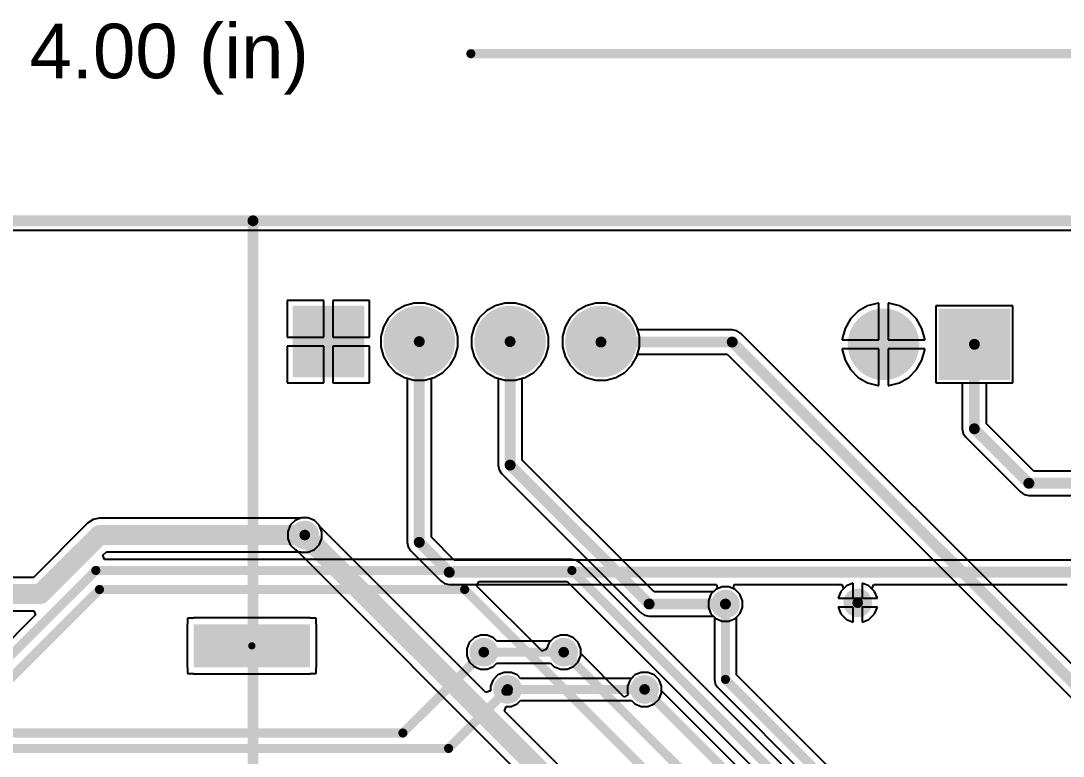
# Model space of a CAD drawing. Header units: millimetres. Extents: x -48 to 200, y -49 to 27.
# Drawn here: x 1.677 to 2.825, y 1.342 to 2.151 of the extents above; entities that cross this region are included whole.
import ezdxf

# ---------------------------------------------------------------- set-up
doc = ezdxf.new("R2010")
doc.units = ezdxf.units.MM
doc.header["$MEASUREMENT"] = 0
for name, color, linetype in [('BottomLayer', 5, 'Continuous'), ('BottomSolder', 6, 'Continuous'), ('Mechanical1', 6, 'Continuous'), ('Mechanical2', 216, 'Continuous'), ('MultiLayer', 9, 'Continuous'), ('PadHoleLayer', 156, 'Continuous'), ('TopLayer', 1, 'Continuous'), ('TopSolder', 216, 'Continuous'), ('ViaHoleLayer', 16, 'Continuous')]:
    doc.layers.add(name, color=color, linetype=linetype)
doc.styles.add('Arial', font='', dxfattribs={"height": 0.2})
doc.styles.get('Arial').set_extended_font_data('Arial')

# ---------------------------------------------------------------- blocks, each defined once
blk = doc.blocks.new('RV4NAYSD503A_B_19')
at = {"layer": 'BottomSolder'}
h = blk.add_hatch(color=6, dxfattribs=at)
edge = h.paths.add_edge_path()
edge.add_arc((0.532, 0.0013), 0.004, 0, 360)
at = {"layer": 'PadHoleLayer'}
blk.add_hatch(color=156, dxfattribs=at).paths.add_polyline_path([(0.5556, 0.0652), (0.5556, -0.0627), (0.5084, -0.0627), (0.5084, 0.0652)])
at = {"layer": 'TopSolder'}
h = blk.add_hatch(color=216, dxfattribs=at)
edge = h.paths.add_edge_path()
edge.add_arc((0.532, 0.0013), 0.004, 0, 360)
blk = doc.blocks.new('0022232041_B_24')
at = {"layer": 'BottomLayer'}
blk.add_hatch(color=5, dxfattribs=at).paths.add_polyline_path([(-0.1854, 0.0354), (-0.1146, 0.0354), (-0.1146, -0.0354), (-0.1854, -0.0354)])
h = blk.add_hatch(color=5, dxfattribs=at)
edge = h.paths.add_edge_path()
edge.add_arc((-0.05, 0), 0.0354, 0, 360)
h = blk.add_hatch(color=5, dxfattribs=at)
edge = h.paths.add_edge_path()
edge.add_arc((0.05, 0), 0.0354, 0, 360)
h = blk.add_hatch(color=5, dxfattribs=at)
edge = h.paths.add_edge_path()
edge.add_arc((0.15, 0), 0.0354, 0, 360)
at = {"layer": 'BottomSolder'}
blk.add_hatch(color=6, dxfattribs=at).paths.add_polyline_path([(-0.1894, 0.0394), (-0.1106, 0.0394), (-0.1106, -0.0394), (-0.1894, -0.0394)])
h = blk.add_hatch(color=6, dxfattribs=at)
edge = h.paths.add_edge_path()
edge.add_arc((-0.05, 0), 0.0394, 0, 360)
h = blk.add_hatch(color=6, dxfattribs=at)
edge = h.paths.add_edge_path()
edge.add_arc((0.05, 0), 0.0394, 0, 360)
h = blk.add_hatch(color=6, dxfattribs=at)
edge = h.paths.add_edge_path()
edge.add_arc((0.15, 0), 0.0394, 0, 360)
at = {"layer": 'MultiLayer'}
blk.add_hatch(color=9, dxfattribs=at).paths.add_polyline_path([(-0.1854, 0.0354), (-0.1146, 0.0354), (-0.1146, -0.0354), (-0.1854, -0.0354)])
h = blk.add_hatch(color=9, dxfattribs=at)
edge = h.paths.add_edge_path()
edge.add_arc((-0.05, 0), 0.0354, 0, 360)
h = blk.add_hatch(color=9, dxfattribs=at)
edge = h.paths.add_edge_path()
edge.add_arc((0.05, 0), 0.0354, 0, 360)
h = blk.add_hatch(color=9, dxfattribs=at)
edge = h.paths.add_edge_path()
edge.add_arc((0.15, 0), 0.0354, 0, 360)
at = {"layer": 'PadHoleLayer'}
h = blk.add_hatch(color=156, dxfattribs=at)
edge = h.paths.add_edge_path()
edge.add_arc((-0.15, 0), 0.0201, 0, 360)
h = blk.add_hatch(color=156, dxfattribs=at)
edge = h.paths.add_edge_path()
edge.add_arc((-0.05, 0), 0.0201, 0, 360)
h = blk.add_hatch(color=156, dxfattribs=at)
edge = h.paths.add_edge_path()
edge.add_arc((0.05, 0), 0.0201, 0, 360)
h = blk.add_hatch(color=156, dxfattribs=at)
edge = h.paths.add_edge_path()
edge.add_arc((0.15, 0), 0.0201, 0, 360)
at = {"layer": 'TopLayer'}
blk.add_hatch(color=1, dxfattribs=at).paths.add_polyline_path([(-0.1854, 0.0354), (-0.1146, 0.0354), (-0.1146, -0.0354), (-0.1854, -0.0354)])
h = blk.add_hatch(color=1, dxfattribs=at)
edge = h.paths.add_edge_path()
edge.add_arc((-0.05, 0), 0.0354, 0, 360)
h = blk.add_hatch(color=1, dxfattribs=at)
edge = h.paths.add_edge_path()
edge.add_arc((0.05, 0), 0.0354, 0, 360)
h = blk.add_hatch(color=1, dxfattribs=at)
edge = h.paths.add_edge_path()
edge.add_arc((0.15, 0), 0.0354, 0, 360)
at = {"layer": 'TopSolder'}
blk.add_hatch(color=216, dxfattribs=at).paths.add_polyline_path([(-0.1894, 0.0394), (-0.1106, 0.0394), (-0.1106, -0.0394), (-0.1894, -0.0394)])
h = blk.add_hatch(color=216, dxfattribs=at)
edge = h.paths.add_edge_path()
edge.add_arc((-0.05, 0), 0.0394, 0, 360)
h = blk.add_hatch(color=216, dxfattribs=at)
edge = h.paths.add_edge_path()
edge.add_arc((0.05, 0), 0.0394, 0, 360)
h = blk.add_hatch(color=216, dxfattribs=at)
edge = h.paths.add_edge_path()
edge.add_arc((0.15, 0), 0.0394, 0, 360)
blk = doc.blocks.new('022232021_B_47')
at = {"layer": 'BottomLayer'}
blk.add_hatch(color=5, dxfattribs=at).paths.add_polyline_path([(-0.0854, 0.0354), (-0.0146, 0.0354), (-0.0146, -0.0354), (-0.0854, -0.0354)])
h = blk.add_hatch(color=5, dxfattribs=at)
edge = h.paths.add_edge_path()
edge.add_arc((0.05, 0), 0.0354, 0, 360)
at = {"layer": 'BottomSolder'}
blk.add_hatch(color=6, dxfattribs=at).paths.add_polyline_path([(-0.0894, 0.0394), (-0.0106, 0.0394), (-0.0106, -0.0394), (-0.0894, -0.0394)])
h = blk.add_hatch(color=6, dxfattribs=at)
edge = h.paths.add_edge_path()
edge.add_arc((0.05, 0), 0.0394, 0, 360)
at = {"layer": 'MultiLayer'}
blk.add_hatch(color=9, dxfattribs=at).paths.add_polyline_path([(-0.0854, 0.0354), (-0.0146, 0.0354), (-0.0146, -0.0354), (-0.0854, -0.0354)])
h = blk.add_hatch(color=9, dxfattribs=at)
edge = h.paths.add_edge_path()
edge.add_arc((0.05, 0), 0.0354, 0, 360)
at = {"layer": 'PadHoleLayer'}
h = blk.add_hatch(color=156, dxfattribs=at)
edge = h.paths.add_edge_path()
edge.add_arc((-0.05, 0), 0.0201, 0, 360)
h = blk.add_hatch(color=156, dxfattribs=at)
edge = h.paths.add_edge_path()
edge.add_arc((0.05, 0), 0.0201, 0, 360)
at = {"layer": 'TopLayer'}
blk.add_hatch(color=1, dxfattribs=at).paths.add_polyline_path([(-0.0854, 0.0354), (-0.0146, 0.0354), (-0.0146, -0.0354), (-0.0854, -0.0354)])
h = blk.add_hatch(color=1, dxfattribs=at)
edge = h.paths.add_edge_path()
edge.add_arc((0.05, 0), 0.0354, 0, 360)
at = {"layer": 'TopSolder'}
blk.add_hatch(color=216, dxfattribs=at).paths.add_polyline_path([(-0.0894, 0.0394), (-0.0106, 0.0394), (-0.0106, -0.0394), (-0.0894, -0.0394)])
h = blk.add_hatch(color=216, dxfattribs=at)
edge = h.paths.add_edge_path()
edge.add_arc((0.05, 0), 0.0394, 0, 360)

msp = doc.modelspace()

# ---------------------------------------------------------------- hatches: boundary and pattern name
at = {"layer": 'BottomLayer'}
h = msp.add_hatch(color=5, dxfattribs=at)
edge = h.paths.add_edge_path()
edge.add_arc((1.99, 1.585), 0.0118, 0, 360)
h = msp.add_hatch(color=5, dxfattribs=at)
edge = h.paths.add_edge_path()
edge.add_arc((2.453, 1.509), 0.0118, 0, 360)
h = msp.add_hatch(color=5, dxfattribs=at)
edge = h.paths.add_edge_path()
edge.add_arc((2.5986, 1.5104), 0.0118, 0, 360)
h = msp.add_hatch(color=5, dxfattribs=at)
edge = h.paths.add_edge_path()
edge.add_arc((2.187, 1.456), 0.0118, 0, 360)
h = msp.add_hatch(color=5, dxfattribs=at)
edge = h.paths.add_edge_path()
edge.add_arc((2.275, 1.456), 0.0118, 0, 360)
h = msp.add_hatch(color=5, dxfattribs=at)
edge = h.paths.add_edge_path()
edge.add_arc((2.2133, 1.415), 0.0118, 0, 360)
h = msp.add_hatch(color=5, dxfattribs=at)
edge = h.paths.add_edge_path()
edge.add_arc((2.364, 1.415), 0.0118, 0, 360)
at = {"layer": 'BottomSolder'}
h = msp.add_hatch(color=6, dxfattribs=at)
edge = h.paths.add_edge_path()
edge.add_arc((1.99, 1.585), 0.0158, 0, 360)
h = msp.add_hatch(color=6, dxfattribs=at)
edge = h.paths.add_edge_path()
edge.add_arc((2.5986, 1.5104), 0.0158, 0, 360)
h = msp.add_hatch(color=6, dxfattribs=at)
edge = h.paths.add_edge_path()
edge.add_arc((2.453, 1.509), 0.0158, 0, 360)
h = msp.add_hatch(color=6, dxfattribs=at)
edge = h.paths.add_edge_path()
edge.add_arc((2.187, 1.456), 0.0158, 0, 360)
h = msp.add_hatch(color=6, dxfattribs=at)
edge = h.paths.add_edge_path()
edge.add_arc((2.275, 1.456), 0.0158, 0, 360)
h = msp.add_hatch(color=6, dxfattribs=at)
edge = h.paths.add_edge_path()
edge.add_arc((2.2133, 1.415), 0.0158, 0, 360)
h = msp.add_hatch(color=6, dxfattribs=at)
edge = h.paths.add_edge_path()
edge.add_arc((2.364, 1.415), 0.0158, 0, 360)
at = {"layer": 'TopLayer'}
h = msp.add_hatch(color=1, dxfattribs=at)
edge = h.paths.add_edge_path()
edge.add_arc((1.99, 1.585), 0.0118, 0, 360)
h = msp.add_hatch(color=1, dxfattribs=at)
edge = h.paths.add_edge_path()
edge.add_arc((2.453, 1.509), 0.0118, 0, 360)
h = msp.add_hatch(color=1, dxfattribs=at)
edge = h.paths.add_edge_path()
edge.add_arc((2.5986, 1.5104), 0.0118, 0, 360)
h = msp.add_hatch(color=1, dxfattribs=at)
edge = h.paths.add_edge_path()
edge.add_arc((2.187, 1.456), 0.0118, 0, 360)
h = msp.add_hatch(color=1, dxfattribs=at)
edge = h.paths.add_edge_path()
edge.add_arc((2.275, 1.456), 0.0118, 0, 360)
h = msp.add_hatch(color=1, dxfattribs=at)
edge = h.paths.add_edge_path()
edge.add_arc((2.2133, 1.415), 0.0118, 0, 360)
h = msp.add_hatch(color=1, dxfattribs=at)
edge = h.paths.add_edge_path()
edge.add_arc((2.364, 1.415), 0.0118, 0, 360)
at = {"layer": 'TopSolder'}
h = msp.add_hatch(color=216, dxfattribs=at)
edge = h.paths.add_edge_path()
edge.add_arc((1.99, 1.585), 0.0158, 0, 360)
h = msp.add_hatch(color=216, dxfattribs=at)
edge = h.paths.add_edge_path()
edge.add_arc((2.5986, 1.5104), 0.0158, 0, 360)
h = msp.add_hatch(color=216, dxfattribs=at)
edge = h.paths.add_edge_path()
edge.add_arc((2.453, 1.509), 0.0158, 0, 360)
h = msp.add_hatch(color=216, dxfattribs=at)
edge = h.paths.add_edge_path()
edge.add_arc((2.187, 1.456), 0.0158, 0, 360)
h = msp.add_hatch(color=216, dxfattribs=at)
edge = h.paths.add_edge_path()
edge.add_arc((2.275, 1.456), 0.0158, 0, 360)
h = msp.add_hatch(color=216, dxfattribs=at)
edge = h.paths.add_edge_path()
edge.add_arc((2.2133, 1.415), 0.0158, 0, 360)
h = msp.add_hatch(color=216, dxfattribs=at)
edge = h.paths.add_edge_path()
edge.add_arc((2.364, 1.415), 0.0158, 0, 360)
at = {"layer": 'ViaHoleLayer'}
h = msp.add_hatch(color=16, dxfattribs=at)
edge = h.paths.add_edge_path()
edge.add_arc((1.99, 1.585), 0.00591, 0, 360)
h = msp.add_hatch(color=16, dxfattribs=at)
edge = h.paths.add_edge_path()
edge.add_arc((2.453, 1.509), 0.00591, 0, 360)
h = msp.add_hatch(color=16, dxfattribs=at)
edge = h.paths.add_edge_path()
edge.add_arc((2.5986, 1.5104), 0.00591, 0, 360)
h = msp.add_hatch(color=16, dxfattribs=at)
edge = h.paths.add_edge_path()
edge.add_arc((2.187, 1.456), 0.00591, 0, 360)
h = msp.add_hatch(color=16, dxfattribs=at)
edge = h.paths.add_edge_path()
edge.add_arc((2.275, 1.456), 0.00591, 0, 360)
h = msp.add_hatch(color=16, dxfattribs=at)
edge = h.paths.add_edge_path()
edge.add_arc((2.2133, 1.415), 0.00591, 0, 360)
h = msp.add_hatch(color=16, dxfattribs=at)
edge = h.paths.add_edge_path()
edge.add_arc((2.364, 1.415), 0.00591, 0, 360)

# ---------------------------------------------------------------- linework, layer by layer
at = {"layer": 'BottomLayer'}
for p, q in [((-0.0568, 1.9208), (3.9228, 1.9208)), ((2.011, 1.8434), (1.9706, 1.8434)), ((1.9706, 1.8434), (1.9706, 1.803)), ((2.011, 1.803), (2.011, 1.8434)), ((2.0614, 1.8434), (2.021, 1.8434)), ((2.021, 1.8434), (2.021, 1.803)), ((2.0614, 1.803), (2.0614, 1.8434)), ((2.0996, 1.8375), (2.0899, 1.832)), ((2.1104, 1.8404), (2.0996, 1.8375)), ((2.1216, 1.8404), (2.1104, 1.8404)), ((2.1324, 1.8375), (2.1216, 1.8404)), ((2.1421, 1.832), (2.1324, 1.8375)), ((2.1996, 1.8375), (2.1899, 1.832)), ((2.2104, 1.8404), (2.1996, 1.8375)), ((2.2216, 1.8404), (2.2104, 1.8404)), ((2.2324, 1.8375), (2.2216, 1.8404)), ((2.2421, 1.832), (2.2324, 1.8375)), ((2.2996, 1.8375), (2.2899, 1.832)), ((2.3104, 1.8404), (2.2996, 1.8375)), ((2.3216, 1.8404), (2.3104, 1.8404)), ((2.3324, 1.8375), (2.3216, 1.8404)), ((2.3421, 1.832), (2.3324, 1.8375)), ((2.6095, 1.8373), (2.5991, 1.8314)), ((2.621, 1.8404), (2.6095, 1.8373)), ((2.622, 1.8404), (2.621, 1.8404)), ((2.622, 1.8), (2.622, 1.8404)), ((2.633, 1.8404), (2.632, 1.8404)), ((2.632, 1.8404), (2.632, 1.8)), ((2.6445, 1.8373), (2.633, 1.8404)), ((2.6549, 1.8314), (2.6445, 1.8373)), ((2.7694, 1.8374), (2.6846, 1.8374)), ((2.6846, 1.8374), (2.6846, 1.7526)), ((2.7694, 1.7526), (2.7694, 1.8374)), ((2.0899, 1.832), (2.082, 1.8241)), ((2.15, 1.8241), (2.1421, 1.832)), ((2.1899, 1.832), (2.182, 1.8241)), ((2.25, 1.8241), (2.2421, 1.832)), ((2.2899, 1.832), (2.282, 1.8241)), ((2.35, 1.8241), (2.3421, 1.832)), ((2.5991, 1.8314), (2.5906, 1.8229)), ((2.6634, 1.8229), (2.6549, 1.8314)), ((2.0765, 1.8144), (2.0736, 1.8036)), ((2.082, 1.8241), (2.0765, 1.8144)), ((2.1555, 1.8144), (2.15, 1.8241)), ((2.1584, 1.8036), (2.1555, 1.8144)), ((2.1765, 1.8144), (2.1736, 1.8036)), ((2.182, 1.8241), (2.1765, 1.8144)), ((2.2555, 1.8144), (2.25, 1.8241)), ((2.2584, 1.8036), (2.2555, 1.8144)), ((2.2765, 1.8144), (2.2736, 1.8036)), ((2.282, 1.8241), (2.2765, 1.8144)), ((2.3555, 1.8144), (2.35, 1.8241)), ((2.3565, 1.8108), (2.3555, 1.8144)), ((2.5906, 1.8229), (2.5847, 1.8125)), ((2.6693, 1.8125), (2.6634, 1.8229)), ((1.9706, 1.803), (2.011, 1.803)), ((2.021, 1.803), (2.0614, 1.803)), ((2.0736, 1.8036), (2.0736, 1.7924)), ((2.1584, 1.7924), (2.1584, 1.8036)), ((2.1736, 1.8036), (2.1736, 1.7924)), ((2.2584, 1.7924), (2.2584, 1.8036)), ((2.2736, 1.8036), (2.2736, 1.7924)), ((2.4605, 1.8108), (2.3565, 1.8108)), ((2.4656, 1.8097), (2.4605, 1.8108)), ((2.4699, 1.8069), (2.4656, 1.8097)), ((2.9868, 1.2899), (2.4699, 1.8069)), ((2.5847, 1.8125), (2.5816, 1.801)), ((2.6724, 1.801), (2.6693, 1.8125)), ((2.011, 1.793), (1.9706, 1.793)), ((1.9706, 1.793), (1.9706, 1.7526)), ((2.011, 1.7526), (2.011, 1.793)), ((2.0614, 1.793), (2.021, 1.793)), ((2.021, 1.793), (2.021, 1.7526)), ((2.0614, 1.7526), (2.0614, 1.793)), ((2.0736, 1.7924), (2.0765, 1.7816)), ((2.1555, 1.7816), (2.1584, 1.7924)), ((2.1736, 1.7924), (2.1765, 1.7816)), ((2.2555, 1.7816), (2.2584, 1.7924)), ((2.2736, 1.7924), (2.2765, 1.7816)), ((2.5816, 1.801), (2.5816, 1.8)), ((2.5816, 1.8), (2.622, 1.8)), ((2.622, 1.79), (2.5816, 1.79)), ((2.5816, 1.79), (2.5816, 1.789)), ((2.622, 1.7496), (2.622, 1.79)), ((2.632, 1.8), (2.6724, 1.8)), ((2.6724, 1.79), (2.632, 1.79)), ((2.632, 1.79), (2.632, 1.7496)), ((2.6724, 1.8), (2.6724, 1.801)), ((2.6724, 1.789), (2.6724, 1.79)), ((2.0765, 1.7816), (2.082, 1.7719)), ((2.15, 1.7719), (2.1555, 1.7816)), ((2.1765, 1.7816), (2.182, 1.7719)), ((2.25, 1.7719), (2.2555, 1.7816)), ((2.2765, 1.7816), (2.282, 1.7719)), ((2.35, 1.7719), (2.3555, 1.7816)), ((2.3555, 1.7816), (2.3562, 1.7842)), ((2.3562, 1.7842), (2.455, 1.7842)), ((2.455, 1.7842), (3.0003, 1.239)), ((2.5816, 1.789), (2.5847, 1.7775)), ((2.6693, 1.7775), (2.6724, 1.789)), ((2.082, 1.7719), (2.0899, 1.764)), ((2.1421, 1.764), (2.15, 1.7719)), ((2.182, 1.7719), (2.1899, 1.764)), ((2.2421, 1.764), (2.25, 1.7719)), ((2.282, 1.7719), (2.2899, 1.764)), ((2.3421, 1.764), (2.35, 1.7719)), ((2.5847, 1.7775), (2.5906, 1.7671)), ((2.5906, 1.7671), (2.5991, 1.7586)), ((2.6549, 1.7586), (2.6634, 1.7671)), ((2.6634, 1.7671), (2.6693, 1.7775)), ((2.0899, 1.764), (2.0996, 1.7585)), ((2.0996, 1.7585), (2.1104, 1.7556)), ((2.1104, 1.7556), (2.1216, 1.7556)), ((2.1216, 1.7556), (2.1324, 1.7585)), ((2.1324, 1.7585), (2.1421, 1.764)), ((2.1899, 1.764), (2.1996, 1.7585)), ((2.1996, 1.7585), (2.2027, 1.7576)), ((2.2027, 1.7576), (2.2027, 1.662)), ((2.2293, 1.7576), (2.2324, 1.7585)), ((2.2293, 1.6675), (2.2293, 1.7576)), ((2.2324, 1.7585), (2.2421, 1.764)), ((2.2899, 1.764), (2.2996, 1.7585)), ((2.2996, 1.7585), (2.3104, 1.7556)), ((2.3104, 1.7556), (2.3216, 1.7556)), ((2.3216, 1.7556), (2.3324, 1.7585)), ((2.3324, 1.7585), (2.3421, 1.764)), ((2.5991, 1.7586), (2.6095, 1.7527)), ((2.6445, 1.7527), (2.6549, 1.7586)), ((1.9706, 1.7526), (2.011, 1.7526)), ((2.021, 1.7526), (2.0614, 1.7526)), ((2.6095, 1.7527), (2.621, 1.7496)), ((2.621, 1.7496), (2.622, 1.7496)), ((2.632, 1.7496), (2.633, 1.7496)), ((2.633, 1.7496), (2.6445, 1.7527)), ((2.6846, 1.7526), (2.7694, 1.7526)), ((2.3745, 1.5223), (2.2293, 1.6675)), ((2.2027, 1.662), (2.2038, 1.6569)), ((2.2038, 1.6569), (2.2066, 1.6526)), ((2.2066, 1.6526), (2.3596, 1.4996)), ((1.751, 1.598), (1.6914, 1.5384)), ((1.757, 1.602), (1.751, 1.598)), ((1.764, 1.6034), (1.757, 1.602)), ((1.9852, 1.6034), (1.764, 1.6034)), ((1.9863, 1.6038), (1.9852, 1.6034)), ((1.9937, 1.6038), (1.9863, 1.6038)), ((2.0007, 1.6009), (1.9937, 1.6038)), ((2.0059, 1.5957), (2.0007, 1.6009)), ((2.0088, 1.5887), (2.0059, 1.5957)), ((2.0088, 1.5813), (2.0088, 1.5887)), ((2.0007, 1.5691), (2.0059, 1.5743)), ((2.0059, 1.5743), (2.0088, 1.5813)), ((1.7678, 1.5629), (1.7716, 1.5666)), ((1.7697, 1.5582), (1.7678, 1.5629)), ((1.7716, 1.5666), (1.9852, 1.5666)), ((1.9852, 1.5666), (1.9863, 1.5662)), ((1.9863, 1.5662), (1.9937, 1.5662)), ((1.9937, 1.5662), (2.0007, 1.5691)), ((2.284, 1.5582), (1.7697, 1.5582)), ((2.2887, 1.5573), (2.284, 1.5582)), ((2.2927, 1.5547), (2.2887, 1.5573)), ((2.7657, 1.0817), (2.2927, 1.5547)), ((1.6914, 1.5384), (1.3941, 1.5384)), ((2.1795, 1.5288), (2.1816, 1.5338)), ((2.2512, 1.4571), (2.1795, 1.5288)), ((2.1816, 1.5338), (2.2789, 1.5338)), ((2.2789, 1.5338), (2.7217, 1.091)), ((2.4493, 1.5278), (2.4423, 1.5249)), ((2.4567, 1.5278), (2.4493, 1.5278)), ((2.4637, 1.5249), (2.4567, 1.5278)), ((2.5863, 1.5289), (2.5801, 1.5228)), ((2.5936, 1.5319), (2.5863, 1.5289)), ((2.5936, 1.5154), (2.5936, 1.5319)), ((2.611, 1.5289), (2.6036, 1.5319)), ((2.6036, 1.5319), (2.6036, 1.5154)), ((2.6171, 1.5228), (2.611, 1.5289)), ((2.4397, 1.5223), (2.3745, 1.5223)), ((2.4423, 1.5249), (2.4397, 1.5223)), ((2.4689, 1.5197), (2.4637, 1.5249)), ((2.4718, 1.5127), (2.4689, 1.5197)), ((2.5801, 1.5228), (2.5771, 1.5154)), ((2.5771, 1.5154), (2.5936, 1.5154)), ((2.6036, 1.5154), (2.6202, 1.5154)), ((2.6202, 1.5154), (2.6171, 1.5228)), ((2.4689, 1.4983), (2.4718, 1.5053)), ((2.4718, 1.5053), (2.4718, 1.5127)), ((2.5936, 1.5054), (2.5771, 1.5054)), ((2.5771, 1.5054), (2.5801, 1.4981)), ((2.5936, 1.4889), (2.5936, 1.5054)), ((2.6202, 1.5054), (2.6036, 1.5054)), ((2.6036, 1.5054), (2.6036, 1.4889)), ((2.6171, 1.4981), (2.6202, 1.5054)), ((1.3941, 1.5016), (1.6918, 1.5016)), ((1.6937, 1.497), (1.6099, 1.4132)), ((1.6918, 1.5016), (1.6937, 1.497)), ((2.3596, 1.4996), (2.3639, 1.4968)), ((2.3639, 1.4968), (2.369, 1.4957)), ((2.369, 1.4957), (2.4397, 1.4957)), ((2.4397, 1.4957), (2.4423, 1.4931)), ((2.4423, 1.4931), (2.4493, 1.4902)), ((2.4567, 1.4902), (2.4637, 1.4931)), ((2.4637, 1.4931), (2.4689, 1.4983)), ((2.5801, 1.4981), (2.5863, 1.4919)), ((2.5863, 1.4919), (2.5936, 1.4889)), ((2.6036, 1.4889), (2.611, 1.4919)), ((2.611, 1.4919), (2.6171, 1.4981)), ((2.4493, 1.4902), (2.4567, 1.4902)), ((2.2643, 1.4719), (2.2591, 1.4667)), ((2.2713, 1.4748), (2.2643, 1.4719)), ((2.2787, 1.4748), (2.2713, 1.4748)), ((2.2857, 1.4719), (2.2787, 1.4748)), ((2.2909, 1.4667), (2.2857, 1.4719)), ((2.2562, 1.4592), (2.2512, 1.4571)), ((2.2591, 1.4667), (2.2562, 1.4597)), ((2.2562, 1.4597), (2.2562, 1.4592)), ((2.2938, 1.4597), (2.2909, 1.4667)), ((2.2938, 1.4545), (2.2938, 1.4597)), ((2.3417, 1.4066), (2.2938, 1.4545)), ((2.3481, 1.4257), (2.3452, 1.4187)), ((2.3533, 1.4309), (2.3481, 1.4257)), ((2.3603, 1.4338), (2.3533, 1.4309)), ((2.3677, 1.4338), (2.3603, 1.4338)), ((2.3747, 1.4309), (2.3677, 1.4338)), ((2.3799, 1.4257), (2.3747, 1.4309)), ((2.3828, 1.4187), (2.3799, 1.4257)), ((2.3452, 1.4187), (2.3452, 1.4113)), ((2.3452, 1.4113), (2.3459, 1.4094)), ((2.3828, 1.4135), (2.3828, 1.4187)), ((2.6739, 1.1224), (2.3828, 1.4135)), ((2.3459, 1.4094), (2.3417, 1.4066))]:
    msp.add_line(p, q, dxfattribs=at)
for points, const_width in [([(2.216, 1.662), (2.216, 1.798)], 0.012), ([(2.316, 1.7975), (2.4605, 1.7975)], 0.012), ([(2.4605, 1.7975), (3.0135, 1.2445)], 0.012), ([(2.216, 1.662), (2.369, 1.509)], 0.012), ([(1.699, 1.52), (1.764, 1.585)], 0.022), ([(1.764, 1.585), (1.99, 1.585)], 0.022), ([(1.615, 1.401), (1.76, 1.546)], 0.01), ([(1.76, 1.546), (2.284, 1.546)], 0.01), ([(2.284, 1.546), (2.757, 1.073)], 0.01), ([(1.35, 1.52), (1.699, 1.52)], 0.022), ([(1.623, 1.384), (1.764, 1.525)], 0.01), ([(1.764, 1.525), (2.166, 1.525)], 0.01), ([(2.166, 1.525), (2.6258, 1.0652)], 0.01), ([(2.369, 1.509), (2.453, 1.509)], 0.012), ([(2.098, 1.367), (2.187, 1.456)], 0.01), ([(2.275, 1.456), (2.6455, 1.0855)], 0.01), ([(2.1483, 1.35), (2.2113, 1.413)], 0.01), ([(2.2113, 1.413), (2.214, 1.413)], 0.01), ([(2.364, 1.415), (2.6652, 1.1138)], 0.01), ([(1.222, 1.367), (2.098, 1.367)], 0.01), ([(1.209, 1.35), (2.1483, 1.35)], 0.01)]:
    msp.add_lwpolyline(points, dxfattribs=dict(at, const_width=const_width))
for points, const_width in [([(2.213, 1.798, 1), (2.219, 1.798, 1)], 0.006), ([(2.313, 1.7975, 1), (2.319, 1.7975, 1)], 0.006), ([(2.4575, 1.7975, 1), (2.4635, 1.7975, 1)], 0.006), ([(2.4575, 1.7975, 1), (2.4635, 1.7975, 1)], 0.006), ([(2.213, 1.662, 1), (2.219, 1.662, 1)], 0.006), ([(2.213, 1.662, 1), (2.219, 1.662, 1)], 0.006), ([(1.7585, 1.585, 1), (1.7695, 1.585, 1)], 0.011), ([(1.7585, 1.585, 1), (1.7695, 1.585, 1)], 0.011), ([(1.9845, 1.585, 1), (1.9955, 1.585, 1)], 0.011), ([(1.7575, 1.546, 1), (1.7625, 1.546, 1)], 0.005), ([(1.7575, 1.546, 1), (1.7625, 1.546, 1)], 0.005), ([(2.2815, 1.546, 1), (2.2865, 1.546, 1)], 0.005), ([(2.2815, 1.546, 1), (2.2865, 1.546, 1)], 0.005), ([(1.6935, 1.52, 1), (1.7045, 1.52, 1)], 0.011), ([(1.6935, 1.52, 1), (1.7045, 1.52, 1)], 0.011), ([(1.7615, 1.525, 1), (1.7665, 1.525, 1)], 0.005), ([(1.7615, 1.525, 1), (1.7665, 1.525, 1)], 0.005), ([(2.1635, 1.525, 1), (2.1685, 1.525, 1)], 0.005), ([(2.1635, 1.525, 1), (2.1685, 1.525, 1)], 0.005), ([(2.366, 1.509, 1), (2.372, 1.509, 1)], 0.006), ([(2.366, 1.509, 1), (2.372, 1.509, 1)], 0.006), ([(2.45, 1.509, 1), (2.456, 1.509, 1)], 0.006), ([(2.1845, 1.456, 1), (2.1895, 1.456, 1)], 0.005), ([(2.2725, 1.456, 1), (2.2775, 1.456, 1)], 0.005), ([(2.2088, 1.413, 1), (2.2138, 1.413, 1)], 0.005), ([(2.2088, 1.413, 1), (2.2138, 1.413, 1)], 0.005), ([(2.2115, 1.413, 1), (2.2165, 1.413, 1)], 0.005), ([(2.3615, 1.415, 1), (2.3665, 1.415, 1)], 0.005), ([(2.0955, 1.367, 1), (2.1005, 1.367, 1)], 0.005), ([(2.0955, 1.367, 1), (2.1005, 1.367, 1)], 0.005), ([(2.1458, 1.35, 1), (2.1508, 1.35, 1)], 0.005), ([(2.1458, 1.35, 1), (2.1508, 1.35, 1)], 0.005)]:
    msp.add_lwpolyline(points, format="xyb", close=True, dxfattribs=dict(at, const_width=const_width))
at = {"layer": 'Mechanical1'}
for points, const_width in [([(2.1728, 2.115), (3.933, 2.115)], 0.01), ([(1.933, -0.069), (1.933, 1.931)], 0.012)]:
    msp.add_lwpolyline(points, dxfattribs=dict(at, const_width=const_width))
for points, const_width in [([(2.1703, 2.115, 1), (2.1753, 2.115, 1)], 0.005), ([(1.93, 1.931, 1), (1.936, 1.931, 1)], 0.006)]:
    msp.add_lwpolyline(points, format="xyb", close=True, dxfattribs=dict(at, const_width=const_width))
at = {"layer": 'Mechanical2', "const_width": 0.012}
msp.add_lwpolyline([(-0.067, 1.931), (3.933, 1.931)], dxfattribs=at)
at = {"layer": 'TopLayer'}
for p, q in [((1.562, 1.9208), (3.9228, 1.9208)), ((2.011, 1.8434), (1.9706, 1.8434)), ((1.9706, 1.8434), (1.9706, 1.803)), ((2.011, 1.803), (2.011, 1.8434)), ((2.0614, 1.8434), (2.021, 1.8434)), ((2.021, 1.8434), (2.021, 1.803)), ((2.0614, 1.803), (2.0614, 1.8434)), ((2.0996, 1.8375), (2.0899, 1.832)), ((2.1104, 1.8404), (2.0996, 1.8375)), ((2.1216, 1.8404), (2.1104, 1.8404)), ((2.1324, 1.8375), (2.1216, 1.8404)), ((2.1421, 1.832), (2.1324, 1.8375)), ((2.1996, 1.8375), (2.1899, 1.832)), ((2.2104, 1.8404), (2.1996, 1.8375)), ((2.2216, 1.8404), (2.2104, 1.8404)), ((2.2324, 1.8375), (2.2216, 1.8404)), ((2.2421, 1.832), (2.2324, 1.8375)), ((2.2996, 1.8375), (2.2899, 1.832)), ((2.3104, 1.8404), (2.2996, 1.8375)), ((2.3216, 1.8404), (2.3104, 1.8404)), ((2.3324, 1.8375), (2.3216, 1.8404)), ((2.3421, 1.832), (2.3324, 1.8375)), ((2.6095, 1.8373), (2.5991, 1.8314)), ((2.621, 1.8404), (2.6095, 1.8373)), ((2.622, 1.8404), (2.621, 1.8404)), ((2.622, 1.8), (2.622, 1.8404)), ((2.633, 1.8404), (2.632, 1.8404)), ((2.632, 1.8404), (2.632, 1.8)), ((2.6445, 1.8373), (2.633, 1.8404)), ((2.6549, 1.8314), (2.6445, 1.8373)), ((2.7694, 1.8374), (2.6846, 1.8374)), ((2.6846, 1.8374), (2.6846, 1.7526)), ((2.7694, 1.7526), (2.7694, 1.8374)), ((2.0899, 1.832), (2.082, 1.8241)), ((2.15, 1.8241), (2.1421, 1.832)), ((2.1899, 1.832), (2.182, 1.8241)), ((2.25, 1.8241), (2.2421, 1.832)), ((2.2899, 1.832), (2.282, 1.8241)), ((2.35, 1.8241), (2.3421, 1.832)), ((2.5991, 1.8314), (2.5906, 1.8229)), ((2.6634, 1.8229), (2.6549, 1.8314)), ((2.0765, 1.8144), (2.0736, 1.8036)), ((2.082, 1.8241), (2.0765, 1.8144)), ((2.1555, 1.8144), (2.15, 1.8241)), ((2.1584, 1.8036), (2.1555, 1.8144)), ((2.1765, 1.8144), (2.1736, 1.8036)), ((2.182, 1.8241), (2.1765, 1.8144)), ((2.2555, 1.8144), (2.25, 1.8241)), ((2.2584, 1.8036), (2.2555, 1.8144)), ((2.2765, 1.8144), (2.2736, 1.8036)), ((2.282, 1.8241), (2.2765, 1.8144)), ((2.3555, 1.8144), (2.35, 1.8241)), ((2.3584, 1.8036), (2.3555, 1.8144)), ((2.5906, 1.8229), (2.5847, 1.8125)), ((2.6693, 1.8125), (2.6634, 1.8229)), ((1.9706, 1.803), (2.011, 1.803)), ((2.021, 1.803), (2.0614, 1.803)), ((2.0736, 1.8036), (2.0736, 1.7924)), ((2.1584, 1.7924), (2.1584, 1.8036)), ((2.1736, 1.8036), (2.1736, 1.7924)), ((2.2584, 1.7924), (2.2584, 1.8036)), ((2.2736, 1.8036), (2.2736, 1.7924)), ((2.3584, 1.7924), (2.3584, 1.8036)), ((2.5847, 1.8125), (2.5816, 1.801)), ((2.6724, 1.801), (2.6693, 1.8125)), ((2.011, 1.793), (1.9706, 1.793)), ((1.9706, 1.793), (1.9706, 1.7526)), ((2.011, 1.7526), (2.011, 1.793)), ((2.0614, 1.793), (2.021, 1.793)), ((2.021, 1.793), (2.021, 1.7526)), ((2.0614, 1.7526), (2.0614, 1.793)), ((2.0736, 1.7924), (2.0765, 1.7816)), ((2.1555, 1.7816), (2.1584, 1.7924)), ((2.1736, 1.7924), (2.1765, 1.7816)), ((2.2555, 1.7816), (2.2584, 1.7924)), ((2.2736, 1.7924), (2.2765, 1.7816)), ((2.3555, 1.7816), (2.3584, 1.7924)), ((2.5816, 1.801), (2.5816, 1.8)), ((2.5816, 1.8), (2.622, 1.8)), ((2.622, 1.79), (2.5816, 1.79)), ((2.5816, 1.79), (2.5816, 1.789)), ((2.622, 1.7496), (2.622, 1.79)), ((2.632, 1.8), (2.6724, 1.8)), ((2.6724, 1.79), (2.632, 1.79)), ((2.632, 1.79), (2.632, 1.7496)), ((2.6724, 1.8), (2.6724, 1.801)), ((2.6724, 1.789), (2.6724, 1.79)), ((2.0765, 1.7816), (2.082, 1.7719)), ((2.15, 1.7719), (2.1555, 1.7816)), ((2.1765, 1.7816), (2.182, 1.7719)), ((2.25, 1.7719), (2.2555, 1.7816)), ((2.2765, 1.7816), (2.282, 1.7719)), ((2.35, 1.7719), (2.3555, 1.7816)), ((2.5816, 1.789), (2.5847, 1.7775)), ((2.6693, 1.7775), (2.6724, 1.789)), ((2.082, 1.7719), (2.0899, 1.764)), ((2.1421, 1.764), (2.15, 1.7719)), ((2.182, 1.7719), (2.1899, 1.764)), ((2.2421, 1.764), (2.25, 1.7719)), ((2.282, 1.7719), (2.2899, 1.764)), ((2.3421, 1.764), (2.35, 1.7719)), ((2.5847, 1.7775), (2.5906, 1.7671)), ((2.5906, 1.7671), (2.5991, 1.7586)), ((2.6549, 1.7586), (2.6634, 1.7671)), ((2.6634, 1.7671), (2.6693, 1.7775)), ((2.0899, 1.764), (2.0996, 1.7585)), ((2.0996, 1.7585), (2.1027, 1.7576)), ((2.1027, 1.7576), (2.1027, 1.577)), ((2.1293, 1.7576), (2.1324, 1.7585)), ((2.1293, 1.5825), (2.1293, 1.7576)), ((2.1324, 1.7585), (2.1421, 1.764)), ((2.1899, 1.764), (2.1996, 1.7585)), ((2.1996, 1.7585), (2.2104, 1.7556)), ((2.2104, 1.7556), (2.2216, 1.7556)), ((2.2216, 1.7556), (2.2324, 1.7585)), ((2.2324, 1.7585), (2.2421, 1.764)), ((2.2899, 1.764), (2.2996, 1.7585)), ((2.2996, 1.7585), (2.3104, 1.7556)), ((2.3104, 1.7556), (2.3216, 1.7556)), ((2.3216, 1.7556), (2.3324, 1.7585)), ((2.3324, 1.7585), (2.3421, 1.764)), ((2.5991, 1.7586), (2.6095, 1.7527)), ((2.6445, 1.7527), (2.6549, 1.7586)), ((1.9706, 1.7526), (2.011, 1.7526)), ((2.021, 1.7526), (2.0614, 1.7526)), ((2.6095, 1.7527), (2.621, 1.7496)), ((2.621, 1.7496), (2.622, 1.7496)), ((2.632, 1.7496), (2.633, 1.7496)), ((2.633, 1.7496), (2.6445, 1.7527)), ((2.6846, 1.7526), (2.7137, 1.7526)), ((2.7137, 1.7526), (2.7137, 1.702)), ((2.7403, 1.7075), (2.7403, 1.7526)), ((2.7403, 1.7526), (2.7694, 1.7526)), ((2.7137, 1.702), (2.7137, 1.702)), ((2.7137, 1.702), (2.7148, 1.6969)), ((2.7925, 1.6553), (2.7403, 1.7075)), ((2.7148, 1.6969), (2.7176, 1.6926)), ((2.7176, 1.6926), (2.7776, 1.6326)), ((3.1769, 1.6553), (2.7925, 1.6553)), ((2.7776, 1.6326), (2.7819, 1.6298)), ((2.7819, 1.6298), (2.787, 1.6287)), ((2.787, 1.6287), (3.4778, 1.6287)), ((1.9741, 1.5957), (1.9712, 1.5887)), ((1.9793, 1.6009), (1.9741, 1.5957)), ((1.9863, 1.6038), (1.9793, 1.6009)), ((1.9937, 1.6038), (1.9863, 1.6038)), ((2.0007, 1.6009), (1.9937, 1.6038)), ((2.0059, 1.5957), (2.0007, 1.6009)), ((2.0064, 1.5945), (2.0059, 1.5957)), ((1.9712, 1.5887), (1.9712, 1.5813)), ((2.1894, 1.4115), (2.0064, 1.5945)), ((1.9712, 1.5813), (1.9741, 1.5743)), ((1.9741, 1.5743), (1.9793, 1.5691)), ((2.1027, 1.577), (2.1038, 1.5719)), ((2.1038, 1.5719), (2.1066, 1.5676)), ((2.1545, 1.5573), (2.1293, 1.5825)), ((1.9793, 1.5691), (1.9805, 1.5686)), ((1.9805, 1.5686), (2.3076, 1.2414)), ((2.1066, 1.5676), (2.1396, 1.5346)), ((3.407, 1.5573), (2.1545, 1.5573)), ((2.1396, 1.5346), (2.1439, 1.5318)), ((2.1439, 1.5318), (2.149, 1.5307)), ((2.149, 1.5307), (2.4433, 1.5307)), ((2.4433, 1.5307), (2.4443, 1.5257)), ((2.4617, 1.5257), (2.4627, 1.5307)), ((2.4627, 1.5307), (2.581, 1.5307)), ((2.581, 1.5307), (2.5831, 1.5257)), ((2.6141, 1.5257), (2.6162, 1.5307)), ((2.6162, 1.5307), (2.8291, 1.5307)), ((2.4371, 1.5197), (2.4342, 1.5127)), ((2.4423, 1.5249), (2.4371, 1.5197)), ((2.4443, 1.5257), (2.4423, 1.5249)), ((2.4637, 1.5249), (2.4617, 1.5257)), ((2.4689, 1.5197), (2.4637, 1.5249)), ((2.4718, 1.5127), (2.4689, 1.5197)), ((2.5801, 1.5228), (2.5771, 1.5154)), ((2.5771, 1.5154), (2.6202, 1.5154)), ((2.5831, 1.5257), (2.5801, 1.5228)), ((2.6171, 1.5228), (2.6141, 1.5257)), ((2.6202, 1.5154), (2.6171, 1.5228)), ((2.4342, 1.5127), (2.4342, 1.5053)), ((2.4342, 1.5053), (2.4371, 1.4983)), ((2.4689, 1.4983), (2.4718, 1.5053)), ((2.4718, 1.5053), (2.4718, 1.5127)), ((2.5936, 1.5054), (2.5771, 1.5054)), ((2.5771, 1.5054), (2.5801, 1.4981)), ((2.5936, 1.4889), (2.5936, 1.5054)), ((2.6202, 1.5054), (2.6036, 1.5054)), ((2.6036, 1.5054), (2.6036, 1.4889)), ((2.6171, 1.4981), (2.6202, 1.5054)), ((1.8671, 1.4936), (1.8608, 1.4936)), ((1.8608, 1.4936), (1.8608, 1.4873)), ((1.8678, 1.4938), (1.8671, 1.4936)), ((1.9957, 1.4938), (1.8678, 1.4938)), ((1.9964, 1.4936), (1.9957, 1.4938)), ((2.0027, 1.4936), (1.9964, 1.4936)), ((2.0027, 1.4873), (2.0027, 1.4936)), ((2.4371, 1.4983), (2.4408, 1.4946)), ((2.4408, 1.4946), (2.4408, 1.426)), ((2.4652, 1.4946), (2.4689, 1.4983)), ((2.4652, 1.4311), (2.4652, 1.4946)), ((2.5801, 1.4981), (2.5863, 1.4919)), ((2.5863, 1.4919), (2.5936, 1.4889)), ((2.6036, 1.4889), (2.611, 1.4919)), ((2.611, 1.4919), (2.6171, 1.4981)), ((1.8608, 1.4873), (1.8606, 1.4866)), ((1.8606, 1.4866), (1.8606, 1.4394)), ((2.0029, 1.4866), (2.0027, 1.4873)), ((2.0029, 1.4394), (2.0029, 1.4866)), ((2.1763, 1.4719), (2.1711, 1.4667)), ((2.1833, 1.4748), (2.1763, 1.4719)), ((2.1907, 1.4748), (2.1833, 1.4748)), ((2.1977, 1.4719), (2.1907, 1.4748)), ((2.2014, 1.4682), (2.1977, 1.4719)), ((2.2643, 1.4719), (2.2606, 1.4682)), ((2.2713, 1.4748), (2.2643, 1.4719)), ((2.2787, 1.4748), (2.2713, 1.4748)), ((2.2857, 1.4719), (2.2787, 1.4748)), ((2.2909, 1.4667), (2.2857, 1.4719)), ((2.1711, 1.4667), (2.1682, 1.4597)), ((2.1682, 1.4597), (2.1682, 1.4523)), ((2.2606, 1.4682), (2.2014, 1.4682)), ((2.2938, 1.4597), (2.2909, 1.4667)), ((2.2938, 1.4523), (2.2938, 1.4597)), ((2.1682, 1.4523), (2.1711, 1.4453)), ((2.2909, 1.4453), (2.2938, 1.4523)), ((1.8606, 1.4394), (1.8608, 1.4387)), ((1.8608, 1.4387), (1.8608, 1.4324)), ((2.0027, 1.4387), (2.0029, 1.4394)), ((2.0027, 1.4324), (2.0027, 1.4387)), ((2.1711, 1.4453), (2.1763, 1.4401)), ((2.1763, 1.4401), (2.1833, 1.4372)), ((2.1833, 1.4372), (2.1907, 1.4372)), ((2.1907, 1.4372), (2.1977, 1.4401)), ((2.1977, 1.4401), (2.2014, 1.4438)), ((2.2014, 1.4438), (2.2606, 1.4438)), ((2.2606, 1.4438), (2.2643, 1.4401)), ((2.2643, 1.4401), (2.2713, 1.4372)), ((2.2713, 1.4372), (2.2787, 1.4372)), ((2.2787, 1.4372), (2.2857, 1.4401)), ((2.2857, 1.4401), (2.2909, 1.4453)), ((1.8608, 1.4324), (1.8671, 1.4324)), ((1.8671, 1.4324), (1.8678, 1.4323)), ((1.8678, 1.4323), (1.9957, 1.4323)), ((1.9957, 1.4323), (1.9964, 1.4324)), ((1.9964, 1.4324), (2.0027, 1.4324)), ((2.1973, 1.4257), (2.1944, 1.4187)), ((2.2026, 1.4309), (2.1973, 1.4257)), ((2.2095, 1.4338), (2.2026, 1.4309)), ((2.217, 1.4338), (2.2095, 1.4338)), ((2.2239, 1.4309), (2.217, 1.4338)), ((2.2276, 1.4272), (2.2239, 1.4309)), ((2.3496, 1.4272), (2.2276, 1.4272)), ((2.3533, 1.4309), (2.3496, 1.4272)), ((2.3603, 1.4338), (2.3533, 1.4309)), ((2.3677, 1.4338), (2.3603, 1.4338)), ((2.3747, 1.4309), (2.3677, 1.4338)), ((2.3799, 1.4257), (2.3747, 1.4309)), ((2.3828, 1.4187), (2.3799, 1.4257)), ((2.4408, 1.426), (2.4417, 1.4213)), ((2.8144, 1.0819), (2.4652, 1.4311)), ((2.1944, 1.4136), (2.1894, 1.4115)), ((2.1944, 1.4187), (2.1944, 1.4136)), ((2.3799, 1.4043), (2.3828, 1.4113)), ((2.3828, 1.4113), (2.3828, 1.4187)), ((2.4417, 1.4213), (2.4443, 1.4173)), ((2.4443, 1.4173), (2.8045, 1.0572)), ((2.2239, 1.3991), (2.2276, 1.4028)), ((2.2276, 1.4028), (2.3496, 1.4028)), ((2.3496, 1.4028), (2.3533, 1.3991)), ((2.3747, 1.3991), (2.3799, 1.4043)), ((2.2098, 1.3912), (2.2118, 1.3962)), ((2.339, 1.262), (2.2098, 1.3912)), ((2.2118, 1.3962), (2.217, 1.3962)), ((2.217, 1.3962), (2.2239, 1.3991)), ((2.3533, 1.3991), (2.3603, 1.3962)), ((2.3603, 1.3962), (2.3677, 1.3962)), ((2.3677, 1.3962), (2.3747, 1.3991))]:
    msp.add_line(p, q, dxfattribs=at)
for points, const_width in [([(2.116, 1.577), (2.116, 1.798)], 0.012), ([(2.727, 1.702), (2.727, 1.795)], 0.012), ([(2.727, 1.702), (2.787, 1.642)], 0.012), ([(2.787, 1.642), (3.4833, 1.642)], 0.012), ([(1.99, 1.585), (2.326, 1.249)], 0.022), ([(2.116, 1.577), (2.149, 1.544)], 0.012), ([(2.149, 1.544), (3.407, 1.544)], 0.012), ([(2.453, 1.426), (2.453, 1.509)], 0.01), ([(2.187, 1.456), (2.275, 1.456)], 0.01), ([(2.453, 1.426), (2.8132, 1.0658)], 0.01), ([(2.2127, 1.415), (2.2133, 1.415)], 0.01), ([(2.2133, 1.415), (2.364, 1.415)], 0.01)]:
    msp.add_lwpolyline(points, dxfattribs=dict(at, const_width=const_width))
for points, const_width in [([(2.113, 1.798, 1), (2.119, 1.798, 1)], 0.006), ([(2.724, 1.795, 1), (2.73, 1.795, 1)], 0.006), ([(2.724, 1.702, 1), (2.73, 1.702, 1)], 0.006), ([(2.724, 1.702, 1), (2.73, 1.702, 1)], 0.006), ([(2.784, 1.642, 1), (2.79, 1.642, 1)], 0.006), ([(2.784, 1.642, 1), (2.79, 1.642, 1)], 0.006), ([(1.9845, 1.585, 1), (1.9955, 1.585, 1)], 0.011), ([(2.113, 1.577, 1), (2.119, 1.577, 1)], 0.006), ([(2.113, 1.577, 1), (2.119, 1.577, 1)], 0.006), ([(2.146, 1.544, 1), (2.152, 1.544, 1)], 0.006), ([(2.146, 1.544, 1), (2.152, 1.544, 1)], 0.006), ([(2.4505, 1.509, 1), (2.4555, 1.509, 1)], 0.005), ([(2.1845, 1.456, 1), (2.1895, 1.456, 1)], 0.005), ([(2.2725, 1.456, 1), (2.2775, 1.456, 1)], 0.005), ([(2.4505, 1.426, 1), (2.4555, 1.426, 1)], 0.005), ([(2.4505, 1.426, 1), (2.4555, 1.426, 1)], 0.005), ([(2.2102, 1.415, 1), (2.2152, 1.415, 1)], 0.005), ([(2.2108, 1.415, 1), (2.2158, 1.415, 1)], 0.005), ([(2.2108, 1.415, 1), (2.2158, 1.415, 1)], 0.005), ([(2.3615, 1.415, 1), (2.3665, 1.415, 1)], 0.005)]:
    msp.add_lwpolyline(points, format="xyb", close=True, dxfattribs=dict(at, const_width=const_width))

# ---------------------------------------------------------------- block references
for name, p, rotation in [('RV4NAYSD503A_B_19', (1.933, 0.931), 90), ('022232021_B_47', (2.677, 1.795), 180)]:
    msp.add_blockref(name, p, dxfattribs=dict(rotation=rotation))
msp.add_blockref('0022232041_B_24', (2.166, 1.798))

# ---------------------------------------------------------------- texts
at = {"layer": 'Mechanical1', "style": 'Arial'}
msp.add_text('4.00 (in)', height=0.06, dxfattribs=at).set_placement((1.687, 2.088))

doc.saveas('drawing.dxf')
